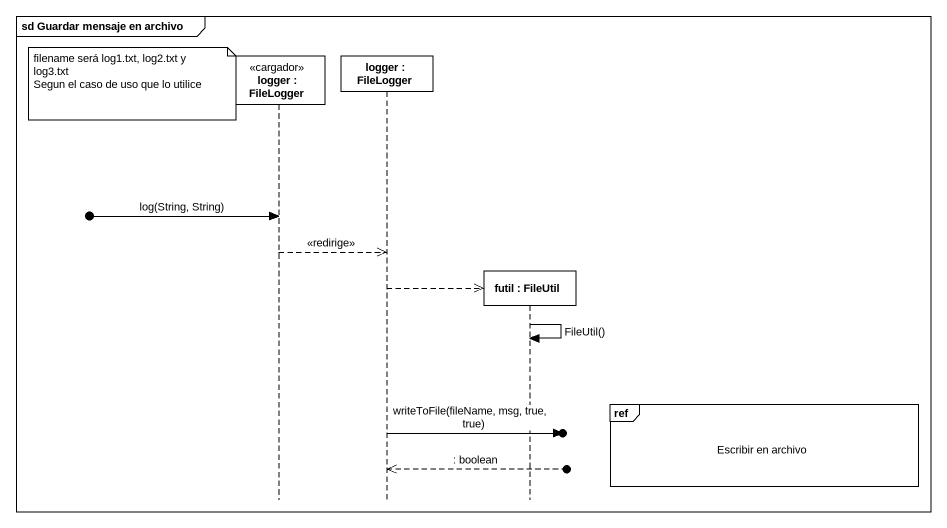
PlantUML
@startuml
mainframe sd Guardar mensaje en archivo
hide footbox
participant "logger : FileLogger" as logger <<cargador>>
participant "logger : FileLogger" as logger_2
participant "futil : FileUtil" as futil

note left of logger
  filename será log1.txt, log2.txt y log3.txt
  Segun el caso de uso que lo utilice
end note
[o-> logger : log(String, String)
logger -->> logger_2 : <<redirige>>
logger_2 -->> futil **
futil -> futil : FileUtil()
ref over futil : Escribir en archivo
logger_2 ->o] : writeToFile(fileName, msg, true, true)
logger_2 <<--o] : : boolean
@enduml
